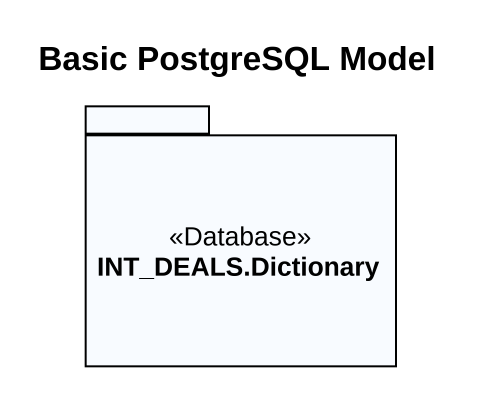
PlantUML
@startuml
title Basic PostgreSQL Model
package "INT_DEALS.Dictionary" as INT_DEALS_Dictionary <<Database>> {
}
@enduml
